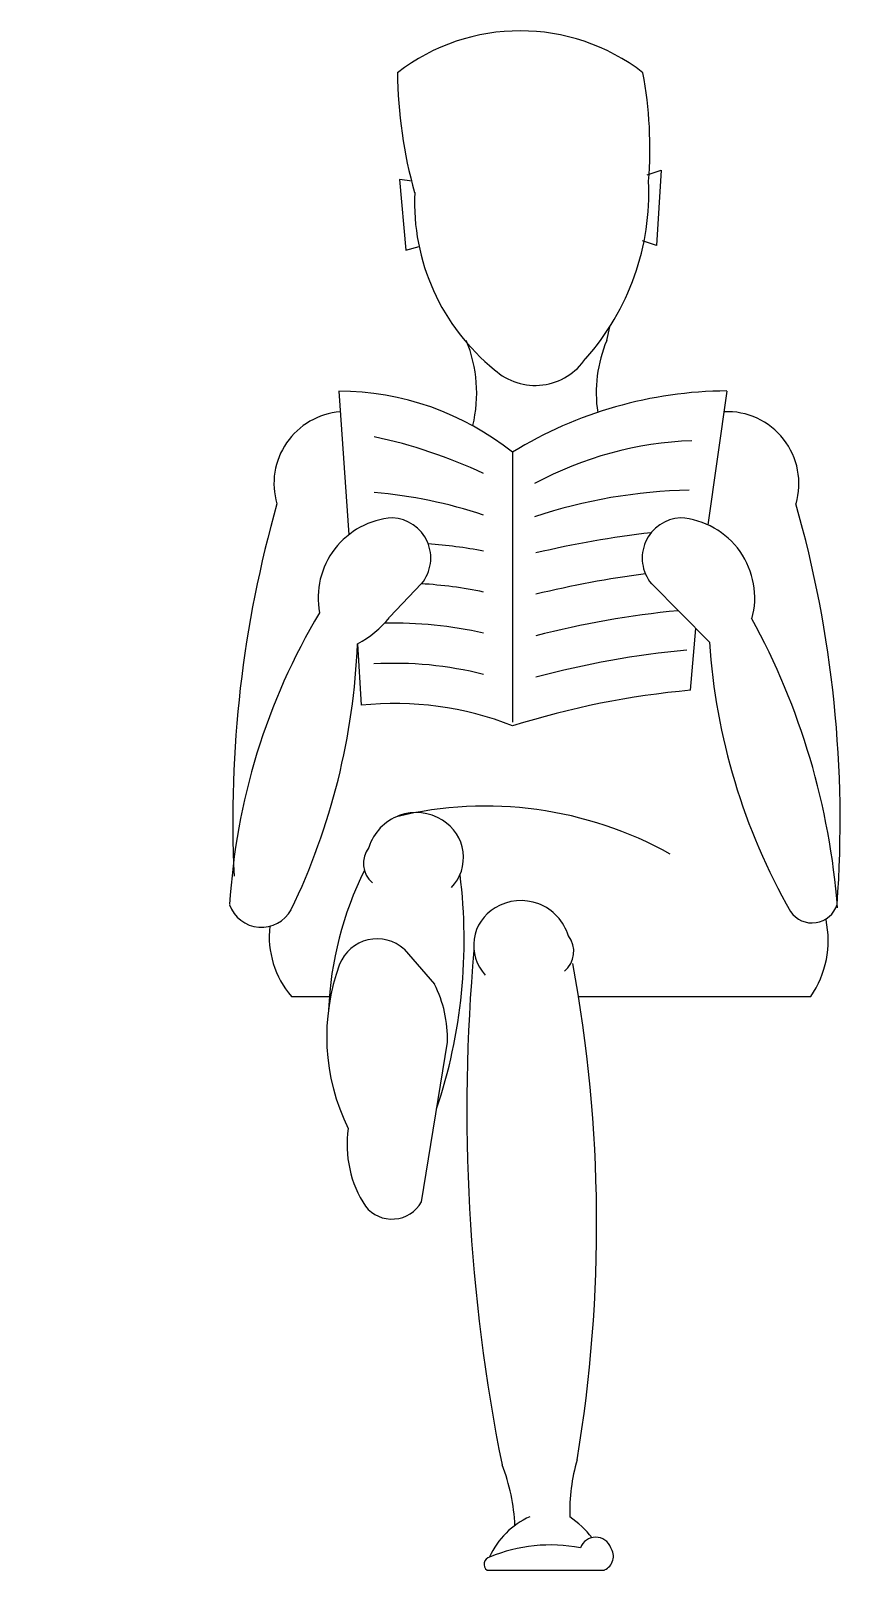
# Model space of a CAD drawing. Extents: x -61 to 0, y -43 to 72.
import ezdxf

# ---------------------------------------------------------------- set-up
doc = ezdxf.new("R2010")
doc.units = 0
doc.header["$LTSCALE"] = 50
doc.header["$MEASUREMENT"] = 0
doc.layers.get('0').update_dxf_attribs({"linetype": 'CONTINUOUS'})

msp = doc.modelspace()

# ---------------------------------------------------------------- linework, layer by layer
at = {"color": 0, "linetype": 'ByBlock'}
for p, q in [((-32.35, 60.86), (-33.29, 60.98)), ((-33.29, 60.98), (-32.82, 55.7)), ((-14.78, 61.33), (-13.73, 61.68)), ((-13.73, 61.68), (-14.08, 56.05)), ((-14.08, 56.05), (-15.13, 56.4)), ((-32.82, 55.7), (-31.83, 55.97)), ((-17.81, 48.97), (-17.58, 49.99)), ((-37.83, 45.19), (-37.07, 34.46)), ((-8.83, 45.19), (-10.26, 35.2)), ((-24.84, 40.62), (-24.84, 20.46)), ((-31.64, 30.81), (-34.04, 28.3)), ((-14.47, 30.81), (-10.14, 26.44)), ((-11.56, 22.85), (-11.14, 27.45)), ((-36.43, 26.32), (-36.15, 21.73)), ((-32.94, 3.52), (-30.68, 0.92)), ((-19.92, -0.01), (-2.56, 0)), ((-41.36, -0.02), (-38.44, -0.01)), ((-31.65, -15.35), (-29.71, -3.41)), ((-26.77, -42.83), (-17.97, -42.83))]:
    msp.add_line(p, q, dxfattribs=at)
for centre, radius, start, end in [((-24.27, 57.09), 14.99, 52.3184, 127.6816), ((0.26, 69.2), 33.7, 180.4097, 195.84), ((-45.53, 63.29), 30.95, 355.4778, 10.5439), ((-16.11, 59.29), 16.06, 177.4437, 231.1373), ((-33.27, 60), 18.61, 318.3326, 2.6177), ((-37.77, 45.05), 10.25, 346.3103, 22.4814), ((-8.34, 45.05), 10.25, 157.5186, 188.2193), ((-23.15, 50.14), 4.53, 227.8216, 326.4377), ((-37.92, 24.19), 21, 51.4612, 89.7596), ((-8.63, 14.2), 31, 90.3744, 121.5248), ((-37.3, 38.28), 5.37, 94.5276, 196.3291), ((-8.82, 38.28), 5.37, 343.6709, 92.5553), ((-42.87, 5.25), 37.32, 64.8392, 78.1053), ((-10.43, 14.5), 27, 92.1484, 118.2235), ((-38.33, 1.86), 35.9, 71.6124, 84.9675), ((-10.72, -2.03), 39.84, 91.3268, 108.2553), ((40.65, 13.1), 86.4, 164.1036, 182.7359), ((-33.38, 29.75), 5.99, 94.2204, 190.678), ((-33.95, 32.72), 3, 320.4075, 87.4901), ((-12.16, 32.72), 3, 92.5099, 219.5925), ((-12.74, 29.75), 5.99, 344.7639, 85.7796), ((-86.77, 13.1), 86.4, 355.8545, 15.8964), ((-5.83, -40.17), 75.28, 96.604, 103.2638), ((-33.66, -2.32), 36.18, 79.4046, 86.0179), ((-5.83, -40.17), 72.28, 97.2219, 103.825), ((-33.66, -2.32), 33.18, 78.4339, 86.5481), ((-5.83, -40.17), 69.28, 95.4996, 104.4363), ((1.81, 4.05), 47.87, 149.0966, 176.6505), ((-39.78, 32.83), 7.32, 297.2109, 321.7202), ((-33.66, -2.32), 30.18, 77.2658, 91.4471), ((-53.9, 2.54), 53.49, 4.3525, 28.6971), ((36.64, 29.56), 46.88, 183.817, 209.7026), ((-86.68, 28.31), 50.29, 334.2638, 357.7379), ((-5.83, -40.17), 66.28, 95.1921, 105.1049), ((-33.66, -2.32), 27.18, 95.9209, 95.9209), ((-33.66, -2.32), 27.18, 75.8324, 93.2649), ((-33.66, -2.32), 24.18, 68.6099, 95.9209), ((-5.83, -40.17), 63.28, 95.1921, 107.4802), ((-26.87, -14.22), 28.42, 60.9341, 103.5291), ((-32.04, 10.02), 3.7, 57.851, 162.6586), ((-31.76, 10.36), 3.25, 316.3919, 58.8292), ((-34.1, 9.93), 1.89, 141.105, 230.2196), ((-12.46, -2.17), 26.16, 153.7051, 177.4529), ((-67.94, 4.17), 39.48, 341.4185, 7.1477), ((-24.22, 3.45), 3.7, 16.5597, 121.3673), ((-43.6, 7.68), 2.53, 199.4217, 331.2372), ((-24.5, 3.8), 3.25, 120.3891, 222.8263), ((-2.46, 7.43), 1.95, 213.9266, 343.0327), ((-36.17, 4.46), 6.85, 173.4807, 220.7682), ((-8.59, 4.17), 7.33, 325.3147, 12.1803), ((-34.96, 1.27), 3.02, 48.1424, 158.0898), ((106.52, -8.48), 134.78, 174.9181, 191.3424), ((-22.16, 3.34), 1.89, 308.9986, 38.1132), ((-23.25, -2.99), 15.48, 159.6559, 206.3599), ((-125.13, -17), 106.57, 350.4912, 10.5175), ((-38.59, -3.12), 8.88, 358.1031, 26.9956), ((-28.82, -11.07), 8.39, 171.7419, 213.2762), ((-33.85, -14.09), 2.54, 218.5128, 330.2989), ((-38.42, -40.05), 13.76, 2.2478, 21.6051), ((-6.5, -38.47), 14.07, 164.0492, 181.5754), ((-21.09, -44.32), 6, 114.2952, 155.7048), ((-25.8, -46.1), 8.94, 39.4806, 54.0974), ((-22, -52.96), 12, 79.3136, 112.3311), ((-18.64, -41.6), 1.22, 21.0769, 158.9231), ((-18.44, -41.8), 1.13, 294.5613, 34.1642), ((-26.41, -42.4), 0.561, 104.8171, 232.5398)]:
    msp.add_arc(centre, radius, start, end, dxfattribs=at)

doc.saveas('drawing.dxf')
